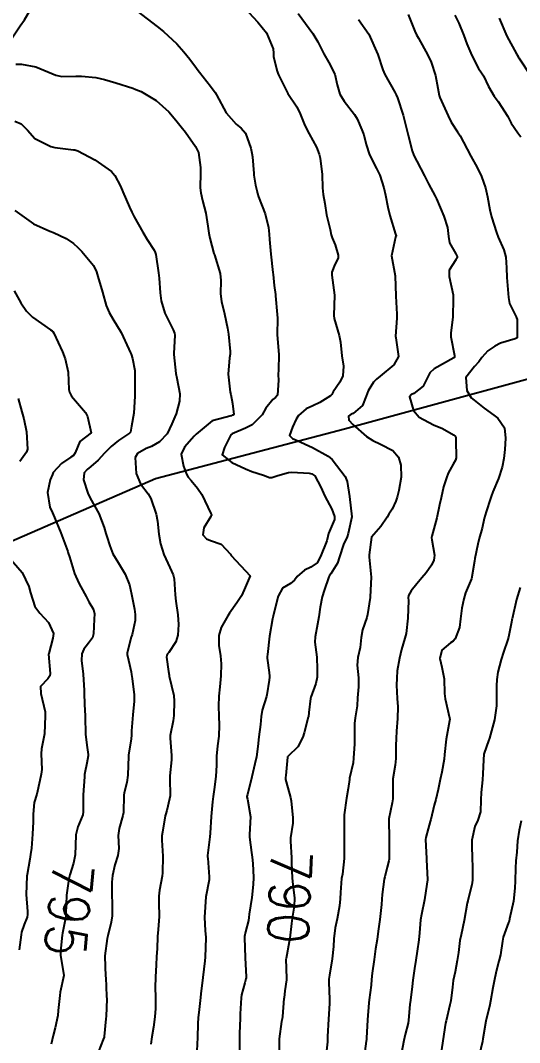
# Model space of a CAD drawing. Header units: metres. Extents: x 318500 to 325275, y 7408834 to 7428799.
# Drawn here: x 319834.5 to 319884.1, y 7411178.4 to 7411280 of the extents above; entities that cross this region are included whole.
import ezdxf
from ezdxf.enums import TextEntityAlignment as Align

# ---------------------------------------------------------------- set-up
doc = ezdxf.new("R2010")
doc.units = ezdxf.units.M
doc.header["$MEASUREMENT"] = 0
for name, color, linetype in [('Cotas', 45, 'Continuous'), ('Curvas de Nivel 1m', 11, 'Continuous'), ('Curvas de Nivel 5m', 15, 'Continuous'), ('Vias Secundárias', 230, 'Continuous')]:
    doc.layers.add(name, color=color, linetype=linetype)
doc.styles.add('Style-STANDARD', font='STANDARD.shx')

msp = doc.modelspace()

# ---------------------------------------------------------------- linework, layer by layer
at = {"layer": 'Curvas de Nivel 1m', "flags": 128}
for points, elevation in [([(319846.08, 7411280.96), (319848.06, 7411279.42), (319848.69, 7411278.92), (319850.03, 7411277.68), (319850.71, 7411276.9), (319851.31, 7411276.18), (319852, 7411275.27), (319852.16, 7411275.04), (319852.27, 7411274.88), (319853.36, 7411273.47), (319853.83, 7411272.85), (319853.97, 7411272.61), (319854.94, 7411270.84), (319855.93, 7411269.7), (319856.41, 7411269.31), (319856.87, 7411268.82), (319857.37, 7411267.33), (319857.5, 7411266.81), (319857.55, 7411266.47), (319857.67, 7411264.8), (319857.68, 7411264.63), (319857.85, 7411263.64), (319858.01, 7411262.97), (319858.05, 7411262.8), (319858.16, 7411262.47), (319858.82, 7411260.78), (319859.13, 7411259.44), (319859.2, 7411258.78), (319859.25, 7411258.25), (319859.37, 7411256.78), (319859.56, 7411254.94), (319859.59, 7411254.77), (319859.71, 7411253.65), (319859.82, 7411252.77), (319859.84, 7411252.63), (319860.01, 7411250.77), (319860.03, 7411250.41), (319860, 7411248.76), (319860.02, 7411248.39), (319860.17, 7411246.76), (319860.13, 7411245.29), (319860.11, 7411244.76), (319860.13, 7411244.23), (319860.05, 7411242.76), (319859.82, 7411242.51), (319859.56, 7411242.32), (319858.88, 7411241.45), (319858.51, 7411240.79), (319857.53, 7411239.8), (319856.87, 7411239.46), (319855.52, 7411238.92), (319855.4, 7411238.82), (319854.78, 7411237.55), (319854.54, 7411236.83), (319855.48, 7411236.05), (319856.87, 7411235.41), (319857.47, 7411235.17), (319858.63, 7411234.78), (319859.24, 7411234.56), (319859.46, 7411234.55), (319860.07, 7411234.76), (319861.14, 7411235.07), (319861.47, 7411235.09), (319863.18, 7411235.01), (319863.46, 7411234.94), (319863.75, 7411234.72), (319864.34, 7411233.6), (319864.75, 7411232.7), (319865.42, 7411231.43), (319865.69, 7411230.69), (319865.69, 7411230.4), (319865.39, 7411229.68), (319865.09, 7411228.99), (319865.05, 7411228.7), (319864.94, 7411228.26), (319864.32, 7411226.71), (319863.97, 7411226.09), (319863.34, 7411225.66), (319862.72, 7411225.35), (319861.99, 7411224.73), (319861.71, 7411224.35), (319861.32, 7411224.02), (319860.52, 7411223.55), (319860.11, 7411222.76), (319859.71, 7411221.19), (319859.6, 7411220.77), (319859.53, 7411220.51), (319859.25, 7411218.77), (319859.03, 7411216.96), (319859.02, 7411216.77), (319859.02, 7411216.58), (319859.2, 7411215.17), (319859.25, 7411214.82), (319859.25, 7411214.77), (319859.24, 7411214.72), (319859.19, 7411214.4), (319858.99, 7411212.95), (319858.95, 7411212.77), (319858.52, 7411211.41), (319858.41, 7411210.78), (319858.34, 7411209.99), (319858.19, 7411208.78), (319858.09, 7411207.8), (319857.94, 7411206.79), (319857.78, 7411206.08), (319857.49, 7411204.79), (319857.04, 7411203.02), (319856.99, 7411202.85), (319856.99, 7411202.8), (319857.04, 7411202.58), (319857.34, 7411200.8), (319857.26, 7411199.07), (319857.25, 7411198.8), (319857.44, 7411197.27), (319857.51, 7411196.79), (319857.57, 7411196.17), (319857.64, 7411194.79), (319857.63, 7411194.08), (319857.5, 7411192.79), (319857.23, 7411191.15), (319857.19, 7411190.8), (319857.15, 7411190.52), (319856.86, 7411189.37), (319856.75, 7411188.91), (319856.74, 7411188.8), (319856.82, 7411186.8), (319856.91, 7411184.91), (319856.91, 7411184.8), (319856.9, 7411184.7), (319856.79, 7411184.31), (319856.46, 7411183.12), (319856.41, 7411182.8), (319856.34, 7411181.21), (319856.32, 7411180.8), (319856.26, 7411179.27), (319856.26, 7411178.8), (319856.26, 7411177.25)], 791), ([(319862.08, 7411280.7), (319863.55, 7411278.73), (319864.04, 7411277.9), (319864.64, 7411276.71), (319865.14, 7411275.83), (319865.73, 7411274.69), (319865.98, 7411273.61), (319866.24, 7411272.69), (319866.67, 7411271.98), (319867.7, 7411270.67), (319867.94, 7411270.24), (319868.41, 7411269.15), (319868.62, 7411268.66), (319868.86, 7411267.7), (319869.19, 7411266.65), (319869.87, 7411265.31), (319870.19, 7411264.63), (319870.59, 7411263.38), (319870.76, 7411262.63), (319871, 7411261.45), (319871.2, 7411260.62), (319871.78, 7411258.75), (319871.82, 7411258.61), (319871.82, 7411258.57), (319871.78, 7411258.46), (319871.37, 7411256.62), (319871.73, 7411254.61), (319871.79, 7411252.61), (319871.89, 7411250.82), (319871.89, 7411250.61), (319871.88, 7411250.4), (319871.78, 7411248.61), (319871.81, 7411248.44), (319872.07, 7411246.6), (319871.61, 7411245.78), (319870.25, 7411244.63), (319869.89, 7411244.34), (319869.59, 7411244.03), (319869.05, 7411243.18), (319868.85, 7411242.65), (319868.47, 7411241.74), (319867.54, 7411240.94), (319867.35, 7411240.85), (319867.09, 7411240.67), (319867.13, 7411240.26), (319867.53, 7411239.83), (319868.87, 7411238.65), (319869.51, 7411238.23), (319870.27, 7411237.87), (319871.5, 7411237.24), (319872.05, 7411236.6), (319872.28, 7411235.79), (319872.32, 7411234.6), (319872.11, 7411233.26), (319871.93, 7411232.6), (319871.81, 7411232.22), (319871.42, 7411231.43), (319871.09, 7411230.93), (319870.92, 7411230.62), (319870.32, 7411229.7), (319869.38, 7411228.64), (319869.14, 7411226.86), (319869.14, 7411226.64), (319869.33, 7411224.64), (319869.26, 7411222.68), (319869.25, 7411222.64), (319868.98, 7411220.94), (319868.9, 7411220.64), (319868.49, 7411219.42), (319868.36, 7411218.65), (319868.24, 7411217.64), (319868.03, 7411216.65), (319867.97, 7411215.89), (319868.08, 7411214.65), (319868.09, 7411213.75), (319868, 7411212.65), (319867.95, 7411211.86), (319867.77, 7411210.65), (319867.69, 7411210.1), (319867.7, 7411208.65), (319867.69, 7411208.07), (319867.6, 7411206.65), (319867.54, 7411206.2), (319867.2, 7411204.66), (319867.18, 7411204.53), (319867.05, 7411203.64), (319866.9, 7411202.66), (319866.67, 7411201.01), (319866.65, 7411200.67), (319866.67, 7411198.98), (319866.66, 7411198.66), (319866.66, 7411198.34), (319866.66, 7411196.66), (319866.48, 7411195.12), (319866.41, 7411194.67), (319866.3, 7411193.28), (319866.25, 7411192.67), (319866.19, 7411191.96), (319865.96, 7411190.67), (319865.76, 7411189.78), (319865.64, 7411188.68), (319865.6, 7411187.92), (319865.47, 7411186.68), (319865.2, 7411185.08), (319865.14, 7411184.68), (319865.13, 7411184.35), (319865.2, 7411182.68), (319865.19, 7411182.25), (319865.12, 7411180.68), (319865.01, 7411178.97), (319865, 7411178.69), (319864.99, 7411178.42), (319864.8, 7411176.69)], 789), ([(319868.07, 7411280.11), (319869.12, 7411278.65), (319870.02, 7411276.64), (319870.49, 7411275.12), (319870.72, 7411274.63), (319871.69, 7411272.9), (319871.83, 7411272.61), (319871.97, 7411272.32), (319872.54, 7411270.6), (319872.73, 7411269.8), (319873.02, 7411268.6), (319873.43, 7411267.06), (319873.59, 7411266.59), (319873.88, 7411266.01), (319874.66, 7411264.58), (319875.05, 7411263.77), (319875.69, 7411262.56), (319875.84, 7411262.27), (319876.57, 7411260.55), (319876.92, 7411259.42), (319877.02, 7411258.54), (319877.14, 7411257.91), (319877.76, 7411256.8), (319877.88, 7411256.53), (319877.88, 7411256.4), (319877.76, 7411256.2), (319877.11, 7411255.17), (319877.09, 7411254.54), (319877.49, 7411252.74), (319877.51, 7411252.53), (319877.51, 7411252.35), (319877.45, 7411250.53), (319877.26, 7411248.93), (319877.27, 7411248.54), (319877.62, 7411246.69), (319877.63, 7411246.53), (319877.62, 7411246.51), (319877.56, 7411246.47), (319875.61, 7411245.36), (319875.19, 7411244.98), (319874.99, 7411244.57), (319874.52, 7411243.64), (319873.58, 7411242.93), (319873.34, 7411242.82), (319873.16, 7411242.59), (319873.55, 7411241.22), (319874.1, 7411240.57), (319875.53, 7411239.81), (319876.42, 7411239.43), (319877.52, 7411238.82), (319877.68, 7411238.68), (319877.75, 7411238.53), (319877.77, 7411238.27), (319877.78, 7411236.53), (319877.72, 7411236.29), (319877.48, 7411235.88), (319877, 7411235), (319876.82, 7411234.54), (319876.55, 7411233.64), (319876.31, 7411232.55), (319876.15, 7411231.83), (319875.86, 7411230.55), (319875.77, 7411230.19), (319875.38, 7411228.74), (319875.35, 7411228.59), (319875.35, 7411228.56), (319875.38, 7411228.35), (319875.64, 7411226.83), (319875.62, 7411226.56), (319875.57, 7411226.35), (319875.35, 7411225.85), (319874.82, 7411225.08), (319874.39, 7411224.57), (319873.89, 7411224), (319873.31, 7411223.29), (319873.05, 7411222.84), (319873.03, 7411222.58), (319873.05, 7411222.33), (319872.98, 7411220.58), (319872.81, 7411219.04), (319872.69, 7411218.59), (319872.36, 7411217.46), (319872.15, 7411216.6), (319871.93, 7411215.32), (319871.91, 7411214.6), (319871.87, 7411213.92), (319871.92, 7411212.6), (319871.99, 7411211.77), (319871.95, 7411210.6), (319871.86, 7411209.33), (319871.83, 7411208.6), (319871.81, 7411207.9), (319871.79, 7411206.6), (319871.73, 7411205.95), (319871.5, 7411204.6), (319871.51, 7411203.07), (319871.49, 7411202.6), (319871.43, 7411202.21), (319871.1, 7411200.61), (319871.1, 7411200.52), (319871.13, 7411198.61), (319871.12, 7411196.76), (319871.12, 7411196.61), (319871.11, 7411196.45), (319870.95, 7411195.82), (319870.69, 7411194.86), (319870.64, 7411194.61), (319870.44, 7411193.08), (319870.4, 7411192.62), (319870.36, 7411192.08), (319870.2, 7411190.62), (319870.05, 7411189.43), (319869.93, 7411188.62), (319869.78, 7411187.68), (319869.63, 7411186.63), (319869.43, 7411185.26), (319869.38, 7411184.63), (319869.34, 7411184.08), (319869.15, 7411182.63), (319869.1, 7411182.3), (319868.97, 7411180.64), (319868.88, 7411178.8), (319868.87, 7411178.64), (319868.85, 7411178.51), (319868.7, 7411177.52)], 788), ([(319873.01, 7411280.6), (319873.68, 7411278.97), (319873.86, 7411278.59), (319874.04, 7411278.26), (319874.98, 7411276.58), (319875.31, 7411275.87), (319875.74, 7411274.56), (319875.98, 7411273.3), (319876.1, 7411272.56), (319876.17, 7411272.36), (319876.99, 7411270.54), (319877.3, 7411269.91), (319877.92, 7411268.93), (319878.19, 7411268.53), (319878.53, 7411267.91), (319879.25, 7411266.52), (319879.87, 7411265.39), (319880.31, 7411264.5), (319880.72, 7411263.37), (319880.92, 7411262.49), (319881.14, 7411261.17), (319881.29, 7411260.49), (319881.79, 7411258.94), (319881.97, 7411258.48), (319882.52, 7411257.22), (319882.73, 7411256.47), (319882.8, 7411255.41), (319882.84, 7411254.46), (319882.92, 7411253.25), (319882.98, 7411252.46), (319883.11, 7411251.88), (319883.68, 7411250.69), (319883.77, 7411250.53), (319883.8, 7411250.45), (319883.86, 7411250.27), (319883.87, 7411248.45), (319883.71, 7411248.39), (319883.65, 7411248.37), (319882.21, 7411247.91), (319881.64, 7411247.64), (319880.95, 7411247.17), (319880.34, 7411246.49), (319880.05, 7411246.06), (319879.61, 7411245.61), (319878.75, 7411244.51), (319878.86, 7411243.23), (319879.3, 7411242.5), (319879.57, 7411242.25), (319880.59, 7411241.45), (319881.54, 7411240.76), (319881.94, 7411240.47), (319882.59, 7411239.52), (319882.69, 7411238.46), (319882.63, 7411237.34), (319882.54, 7411236.46), (319882.37, 7411235.58), (319882.01, 7411234.47), (319881.45, 7411233.13), (319881.26, 7411232.66), (319881.2, 7411232.48), (319880.77, 7411231.14), (319880.59, 7411230.49), (319880.37, 7411229.52), (319880.08, 7411228.49), (319879.94, 7411227.93), (319879.65, 7411226.5), (319879.61, 7411226.25), (319879.33, 7411224.5), (319878.73, 7411223.09), (319878.55, 7411222.51), (319878.35, 7411221.57), (319878.24, 7411220.52), (319878.13, 7411219.65), (319877.71, 7411218.52), (319877.49, 7411218.28), (319877.24, 7411218.12), (319876.37, 7411217.4), (319876.16, 7411216.55), (319876.36, 7411215.7), (319876.59, 7411214.54), (319876.64, 7411213.07), (319876.7, 7411212.54), (319877.14, 7411210.65), (319877.16, 7411210.53), (319877.14, 7411210.35), (319876.79, 7411208.54), (319876.64, 7411207), (319876.6, 7411206.54), (319876.36, 7411205.25), (319876.22, 7411204.54), (319876.02, 7411203.52), (319875.77, 7411202.55), (319875.61, 7411201.97), (319875.26, 7411200.56), (319875.21, 7411200.36), (319875, 7411199.63), (319874.77, 7411198.77), (319874.75, 7411198.56), (319874.85, 7411196.68), (319874.85, 7411196.56), (319874.93, 7411194.56), (319874.67, 7411192.8), (319874.63, 7411192.56), (319874.35, 7411191.1), (319874.26, 7411190.57), (319874.14, 7411189.29), (319874.07, 7411188.57), (319873.93, 7411187.47), (319873.79, 7411186.57), (319873.65, 7411185.74), (319873.49, 7411184.57), (319873.43, 7411183.94), (319873.24, 7411182.58), (319873.19, 7411182.15), (319873.06, 7411180.58), (319873.02, 7411180.3), (319872.73, 7411179.18), (319872.58, 7411178.58), (319872.28, 7411177)], 787), ([(319877.66, 7411280.54), (319878.07, 7411279.75), (319878.55, 7411278.52), (319878.87, 7411277.69), (319879.35, 7411276.52), (319880.01, 7411275.25), (319880.31, 7411274.81), (319880.51, 7411274.5), (319881.02, 7411273.46), (319881.56, 7411272.49), (319881.96, 7411271.95), (319882.94, 7411270.47), (319883.27, 7411269.8), (319883.92, 7411268.83), (319884.21, 7411268.45)], 786), ([(319834.01, 7411275.67), (319834.59, 7411275.69), (319836, 7411275.41), (319836.82, 7411275.08), (319837.99, 7411274.58), (319838.59, 7411274.46), (319839.99, 7411274.47), (319840.55, 7411274.48), (319841.99, 7411274.34), (319842.84, 7411274.15), (319843.98, 7411273.81), (319845.66, 7411273.28), (319845.97, 7411273.17), (319846.5, 7411272.95), (319847.96, 7411272.05), (319849.23, 7411270.92), (319849.93, 7411270.12), (319850.46, 7411269.44), (319850.88, 7411268.9), (319851.9, 7411267.5), (319852.17, 7411266.88), (319852.38, 7411265.39), (319852.39, 7411264.87), (319852.35, 7411263.38), (319852.4, 7411262.87), (319852.59, 7411262.1), (319852.9, 7411260.86), (319853.1, 7411259.55), (319853.2, 7411258.86), (319853.3, 7411258.38), (319853.71, 7411256.85), (319853.76, 7411256.7), (319854.34, 7411254.84), (319854.41, 7411254.15), (319854.37, 7411252.84), (319854.47, 7411252.07), (319854.76, 7411250.84), (319855.07, 7411249.43), (319855.16, 7411248.83), (319855.33, 7411247.11), (319855.32, 7411246.82), (319855.26, 7411246.47), (319855.13, 7411244.83), (319855.34, 7411243.05), (319855.39, 7411242.82), (319855.56, 7411241.94), (319855.68, 7411240.82), (319855.59, 7411240.77), (319855.54, 7411240.75), (319855.42, 7411240.7), (319853.53, 7411240.21), (319851.94, 7411238.87), (319851.74, 7411238.66), (319851.51, 7411238.41), (319850.8, 7411237.59), (319850.46, 7411236.89), (319850.68, 7411235.68), (319851, 7411234.88), (319851.17, 7411234.6), (319851.45, 7411234.27), (319852.09, 7411233.51), (319852.52, 7411232.86), (319853.41, 7411231), (319853.48, 7411230.85), (319853.48, 7411230.78), (319853.41, 7411230.68), (319852.7, 7411229.55), (319852.61, 7411228.86), (319852.98, 7411228.46), (319853.37, 7411228.31), (319854.45, 7411227.92), (319855.36, 7411226.93), (319855.44, 7411226.82), (319857.33, 7411224.8), (319856.73, 7411223.39), (319856.44, 7411222.81), (319856, 7411222.1), (319855.28, 7411221.07), (319855.11, 7411220.82), (319854.45, 7411219.64), (319854.2, 7411218.84), (319854.21, 7411217.86), (319854.36, 7411216.83), (319854.42, 7411216.04), (319854.41, 7411214.83), (319854.29, 7411213.73), (319854.21, 7411212.83), (319854.17, 7411211.81), (319854.19, 7411210.83), (319854.24, 7411209.94), (319854.22, 7411208.83), (319854.07, 7411207.87), (319853.97, 7411206.84), (319853.97, 7411205.94), (319853.92, 7411204.84), (319853.75, 7411203.54), (319853.65, 7411202.84), (319853.57, 7411202.3), (319853.44, 7411200.84), (319853.34, 7411199.2), (319853.31, 7411198.84), (319853.09, 7411196.97), (319853.08, 7411196.85), (319853.1, 7411196.71), (319853.24, 7411194.85), (319853.23, 7411194.55), (319852.9, 7411192.85), (319852.79, 7411190.85), (319852.86, 7411189.48), (319852.92, 7411188.85), (319852.92, 7411188.78), (319852.85, 7411186.85), (319852.82, 7411186.48), (319852.61, 7411184.85), (319852.41, 7411183.22), (319852.38, 7411182.86), (319852.23, 7411181.37), (319852.16, 7411180.86), (319852.12, 7411180.24), (319852.08, 7411178.86), (319852.03, 7411177.53)], 792), ([(319833.93, 7411270.01), (319834.56, 7411269.74), (319835.2, 7411269.1), (319835.91, 7411268.27), (319837.5, 7411267.47), (319837.89, 7411267.38), (319839.77, 7411267.17), (319839.89, 7411267.15), (319840.19, 7411267.04), (319841.88, 7411266.17), (319843.52, 7411264.99), (319843.86, 7411264.6), (319844.42, 7411263.55), (319844.66, 7411262.98), (319845.34, 7411261.44), (319845.57, 7411260.96), (319845.8, 7411260.48), (319846.66, 7411258.95), (319847.09, 7411258.25), (319847.76, 7411257.19), (319847.89, 7411256.93), (319847.94, 7411256.75), (319848.2, 7411254.93), (319848.26, 7411254.39), (319848.38, 7411252.92), (319848.47, 7411252.14), (319848.82, 7411250.92), (319849.66, 7411249.25), (319849.81, 7411248.91), (319849.84, 7411248.72), (319849.72, 7411246.9), (319849.72, 7411246.8), (319849.94, 7411244.9), (319850.03, 7411244.46), (319850.33, 7411242.89), (319850.29, 7411242.16), (319849.95, 7411240.9), (319849.83, 7411240.6), (319849.53, 7411239.9), (319849.06, 7411238.91), (319848.31, 7411238.11), (319847.5, 7411237.66), (319846.99, 7411237.45), (319846.13, 7411236.95), (319845.88, 7411236.56), (319845.98, 7411234.95), (319846.43, 7411233.93), (319847.18, 7411232.93), (319847.43, 7411232.48), (319847.97, 7411230.92), (319848.1, 7411230.22), (319848.24, 7411228.92), (319848.42, 7411227.96), (319848.73, 7411226.91), (319849.34, 7411225.6), (319849.68, 7411224.9), (319849.75, 7411224.47), (319849.86, 7411222.89), (319849.92, 7411222.26), (319850.13, 7411220.89), (319850.21, 7411219.95), (319850.14, 7411218.89), (319849.92, 7411218.21), (319849.22, 7411217.16), (319849.1, 7411217.02), (319849.03, 7411216.9), (319849.01, 7411216.7), (319849.2, 7411215.26), (319849.26, 7411214.9), (319849.28, 7411214.82), (319849.73, 7411212.89), (319849.75, 7411212.31), (319849.73, 7411210.89), (319849.67, 7411210.35), (319849.37, 7411208.9), (319849.36, 7411208.65), (319849.51, 7411206.9), (319849.5, 7411206.48), (319849.33, 7411204.9), (319849.32, 7411204.64), (319849.35, 7411202.9), (319849.31, 7411202.62), (319849.02, 7411201.45), (319848.91, 7411201.01), (319848.88, 7411200.9), (319848.6, 7411199.29), (319848.55, 7411198.91), (319848.55, 7411198.48), (319848.63, 7411196.9), (319848.61, 7411195.23), (319848.56, 7411194.91), (319848.29, 7411193.53), (319848.23, 7411192.91), (319848.25, 7411192.27), (319848.26, 7411190.91), (319848.16, 7411189.61), (319848.12, 7411188.91), (319848.07, 7411187.67), (319848.02, 7411186.91), (319847.97, 7411186.07), (319847.91, 7411184.91), (319847.89, 7411183.81), (319847.91, 7411182.91), (319847.92, 7411181.75), (319847.85, 7411180.91), (319847.72, 7411179.91), (319847.55, 7411178.92), (319847.44, 7411178.19)], 793), ([(319833.94, 7411261.12), (319835.79, 7411259.81), (319837.41, 7411259.07), (319837.78, 7411258.93), (319839.04, 7411258.32), (319839.77, 7411257.83), (319840.18, 7411257.45), (319840.59, 7411257.03), (319841.74, 7411255.64), (319842.03, 7411255.01), (319842.18, 7411254.55), (319842.63, 7411253), (319843.01, 7411251.67), (319843.29, 7411250.99), (319843.67, 7411250.36), (319844.48, 7411248.98), (319845.27, 7411247.32), (319845.43, 7411246.96), (319845.48, 7411246.83), (319845.61, 7411246.39), (319845.85, 7411245.2), (319845.87, 7411244.96), (319845.86, 7411244.69), (319845.86, 7411242.96), (319845.87, 7411242.65), (319845.75, 7411240.96), (319845.53, 7411239.67), (319845.41, 7411239.07), (319845.32, 7411238.96), (319844.24, 7411238.24), (319843.5, 7411237.64), (319843.16, 7411237.32), (319842.84, 7411236.99), (319842.2, 7411236.28), (319841.47, 7411235.65), (319841.12, 7411235.36), (319840.82, 7411235.02), (319840.76, 7411234.33), (319841.18, 7411233.01), (319841.43, 7411232.5), (319842.26, 7411231), (319842.8, 7411229.58), (319842.98, 7411228.99), (319843.08, 7411228.69), (319843.37, 7411227.76), (319843.68, 7411226.98), (319844.19, 7411226.12), (319844.9, 7411224.96), (319845.31, 7411223.9), (319845.52, 7411222.96), (319845.81, 7411221.47), (319845.9, 7411220.95), (319845.89, 7411220.33), (319845.58, 7411218.96), (319845.5, 7411218.7), (319845.23, 7411217.67), (319845.1, 7411217.08), (319845.1, 7411216.96), (319845.21, 7411216.41), (319845.48, 7411215.23), (319845.53, 7411214.96), (319845.58, 7411214.57), (319845.78, 7411212.95), (319845.78, 7411212.33), (319845.64, 7411210.95), (319845.53, 7411209.36), (319845.52, 7411208.95), (319845.49, 7411208.58), (319845.22, 7411206.96), (319845.21, 7411206.84), (319845.15, 7411204.96), (319845.05, 7411204.24), (319844.8, 7411203.21), (319844.76, 7411202.96), (319844.72, 7411201.26), (319844.67, 7411200.96), (319844.29, 7411199.66), (319844.21, 7411198.97), (319844.25, 7411197.68), (319844.16, 7411196.97), (319843.88, 7411196.03), (319843.63, 7411194.97), (319843.57, 7411194.32), (319843.57, 7411192.97), (319843.59, 7411192.28), (319843.59, 7411190.97), (319843.51, 7411190.33), (319843.18, 7411188.98), (319843.12, 7411188.7), (319842.87, 7411186.98), (319842.87, 7411186.93), (319842.95, 7411184.98), (319842.96, 7411184.82), (319843.05, 7411182.98), (319843.06, 7411182.69), (319843, 7411180.98), (319842.97, 7411180.74), (319842.81, 7411178.98), (319842.79, 7411178.9), (319842.72, 7411178.66), (319842.23, 7411177.46)], 794), ([(319834.26, 7411242.41), (319834.63, 7411241.1), (319834.83, 7411240.4), (319835.09, 7411239.1), (319835.2, 7411237.39), (319835.07, 7411237.1), (319834.42, 7411236.16)], 796), ([(319833.35, 7411226.6), (319834.65, 7411225.1), (319835.31, 7411223.72), (319835.47, 7411223.09), (319835.93, 7411221.72), (319836.4, 7411221.07), (319837.27, 7411220.13), (319837.76, 7411219.05), (319837.72, 7411218.58), (319837.29, 7411217.06), (319837.28, 7411216.99), (319837.43, 7411215.06), (319837.41, 7411214.85), (319837.19, 7411214.55), (319836.48, 7411213.77), (319836.51, 7411213.07), (319836.94, 7411211.27), (319836.95, 7411211.06), (319836.94, 7411210.86), (319836.88, 7411209.06), (319836.58, 7411207.58), (319836.54, 7411207.07), (319836.6, 7411205.53), (319836.55, 7411205.07), (319836.41, 7411204.43), (319836.11, 7411203.07), (319835.85, 7411202.25), (319835.75, 7411201.08), (319835.75, 7411200.32), (319835.67, 7411199.08), (319835.57, 7411197.69), (319835.5, 7411197.08), (319835.42, 7411196.62), (319835.14, 7411195.09), (319835.11, 7411194.91), (319835.04, 7411193.09), (319835.19, 7411191.4), (319835.2, 7411191.09), (319835.14, 7411190.82), (319834.87, 7411190.1), (319834.6, 7411189.35), (319834.56, 7411189.09), (319834.35, 7411187.58)], 796), ([(319884.15, 7411223.61), (319883.8, 7411222.44), (319883.35, 7411220.51), (319883.33, 7411220.45), (319883.32, 7411220.41), (319883.28, 7411220.17), (319883, 7411218.7), (319882.93, 7411218.45), (319882.49, 7411217.2), (319882.27, 7411216.46), (319881.95, 7411215.21), (319881.82, 7411214.47), (319881.81, 7411213.86), (319881.81, 7411212.47), (319881.79, 7411211.84), (319881.6, 7411210.47), (319881.12, 7411208.65), (319881.07, 7411208.53), (319881.05, 7411208.48), (319880.53, 7411207.06), (319880.5, 7411206.49), (319880.46, 7411205.09), (319880.4, 7411204.49), (319880.28, 7411203.25), (319880.24, 7411202.49), (319880.21, 7411201.3), (319879.96, 7411200.49), (319879.65, 7411199.84), (319879.36, 7411198.5), (319879.35, 7411198.13), (319879.4, 7411196.5), (319879.42, 7411196.03), (319879.42, 7411194.5), (319879.36, 7411194.06), (319878.95, 7411192.5), (319878.94, 7411192.46), (319878.9, 7411192.22), (319878.58, 7411190.5), (319878.28, 7411189.09), (319878.17, 7411188.51), (319878.03, 7411187.32), (319877.9, 7411186.51), (319877.68, 7411185.39), (319877.51, 7411184.52), (319877.42, 7411183.89), (319877.26, 7411182.52), (319877.18, 7411182.1), (319876.79, 7411180.53), (319876.74, 7411180.3), (319876.46, 7411178.53), (319876.25, 7411176.98)], 786)]:
    msp.add_lwpolyline(points, dxfattribs=dict(at, elevation=elevation))
at = {"layer": 'Curvas de Nivel 5m', "flags": 128}
for points, elevation in [([(319857.2, 7411280.81), (319858.07, 7411279.86), (319858.94, 7411278.79), (319859.61, 7411277.19), (319859.65, 7411276.78), (319859.65, 7411276.41), (319860, 7411274.99), (319860.08, 7411274.77), (319860.14, 7411274.62), (319861.06, 7411272.76), (319861.95, 7411271.42), (319862.3, 7411270.74), (319862.75, 7411269.56), (319863.17, 7411268.73), (319863.9, 7411267.43), (319864.18, 7411266.72), (319864.26, 7411266.34), (319864.46, 7411264.71), (319864.52, 7411263.38), (319864.58, 7411262.71), (319864.74, 7411261.8), (319864.92, 7411260.7), (319865.27, 7411259.22), (319865.38, 7411258.7), (319865.48, 7411258.4), (319865.77, 7411257.69), (319866.06, 7411256.69), (319866.05, 7411256.39), (319865.75, 7411255.75), (319865.43, 7411255), (319865.43, 7411254.69), (319865.7, 7411252.69), (319865.63, 7411250.69), (319865.68, 7411250.38), (319866.18, 7411248.68), (319866.29, 7411248.03), (319866.44, 7411246.68), (319866.59, 7411245.65), (319866.53, 7411244.68), (319866.23, 7411244.05), (319865.58, 7411243.07), (319865.43, 7411242.83), (319865.3, 7411242.69), (319864.24, 7411242.03), (319863.55, 7411241.7), (319862.9, 7411241.38), (319862.12, 7411240.73), (319861.9, 7411240.38), (319861.53, 7411239.57), (319861.23, 7411238.74), (319861.52, 7411238.45), (319862, 7411238.25), (319863.5, 7411237.54), (319865.06, 7411236.7), (319865.48, 7411236.35), (319866.77, 7411234.67), (319866.97, 7411234.18), (319867.18, 7411232.66), (319867.41, 7411230.66), (319867.07, 7411228.98), (319866.96, 7411228.67), (319866.6, 7411227.9), (319866.21, 7411226.68), (319865.99, 7411226.04), (319865.33, 7411224.99), (319865.21, 7411224.81), (319865.15, 7411224.69), (319864.67, 7411223.34), (319864.47, 7411222.7), (319864.26, 7411221.67), (319864.13, 7411220.71), (319864.01, 7411219.97), (319863.77, 7411218.71), (319863.76, 7411218.19), (319863.93, 7411216.71), (319863.99, 7411215.49), (319863.97, 7411214.71), (319863.84, 7411214.06), (319863.34, 7411212.72), (319863.3, 7411212.58), (319863.15, 7411211.2), (319863.1, 7411210.76), (319863.09, 7411210.72), (319862.69, 7411209.16), (319862.56, 7411208.73), (319862.06, 7411207.78), (319861.09, 7411206.86), (319861.04, 7411206.79), (319861.03, 7411206.74), (319860.87, 7411204.94), (319860.84, 7411204.74), (319860.83, 7411204.52), (319861.05, 7411203.69), (319861.33, 7411202.74), (319861.38, 7411202.39), (319861.56, 7411200.73), (319861.56, 7411200.17), (319861.34, 7411198.74), (319861.34, 7411198.38), (319861.44, 7411196.74), (319861.44, 7411196.25), (319861.49, 7411194.73), (319861.55, 7411194.1), (319861.71, 7411192.73), (319861.7, 7411191.93), (319861.49, 7411190.73), (319861.41, 7411190.19), (319861.25, 7411188.74), (319861.19, 7411188.39), (319860.88, 7411186.74), (319860.87, 7411186.69), (319860.93, 7411184.74), (319860.93, 7411184.61), (319860.78, 7411183.52), (319860.69, 7411182.82), (319860.68, 7411182.74), (319860.52, 7411180.97), (319860.49, 7411180.74), (319860.44, 7411180.45), (319860.19, 7411178.75), (319860.2, 7411177.25)], 790), ([(319882.08, 7411280.26), (319882.83, 7411278.47), (319883.78, 7411276.7), (319883.94, 7411276.45), (319883.96, 7411276.4), (319884.02, 7411276.31), (319885.24, 7411274.44)], 785), ([(319833.86, 7411253.12), (319834.53, 7411251.95), (319835.09, 7411251.1), (319835.67, 7411250.5), (319837.47, 7411249.26), (319837.65, 7411249.14), (319837.72, 7411249.07), (319837.8, 7411248.92), (319838.65, 7411247.05), (319838.94, 7411246.38), (319839.22, 7411245.05), (319839.29, 7411243.33), (319839.35, 7411243.04), (319839.56, 7411242.65), (319840.94, 7411241.02), (319841.15, 7411240.63), (319841.52, 7411239.01), (319840.38, 7411238.15), (319839.93, 7411237.03), (319839.76, 7411236.76), (319839.48, 7411236.57), (319838.55, 7411235.97), (319837.75, 7411235.06), (319837.66, 7411234.86), (319837.45, 7411234.33), (319837.17, 7411233.06), (319837.42, 7411231.61), (319837.66, 7411231.06), (319837.87, 7411230.58), (319838.5, 7411229.05), (319839.18, 7411227.22), (319839.24, 7411227.04), (319839.35, 7411226.67), (319839.86, 7411225.03), (319840.29, 7411224.05), (319840.86, 7411223.02), (319841.01, 7411222.73), (319841.29, 7411222.2), (319841.73, 7411221.45), (319841.83, 7411221), (319841.81, 7411220.46), (319841.74, 7411219), (319841.63, 7411218.62), (319841.24, 7411218.1), (319840.77, 7411217.48), (319840.57, 7411217.02), (319840.56, 7411216.37), (319840.72, 7411215.02), (319840.81, 7411213.38), (319840.83, 7411213.02), (319840.9, 7411211.26), (319840.91, 7411211.01), (319840.91, 7411210.78), (319840.94, 7411209.01), (319841.1, 7411207.71), (319841.21, 7411207.01), (319841.21, 7411206.89), (319841.08, 7411206.16), (319840.89, 7411205.19), (319840.86, 7411205.01), (319840.84, 7411204.79), (319840.71, 7411203.01), (319840.71, 7411201.32), (319840.67, 7411201.02), (319840.2, 7411199.82), (319839.98, 7411199.03), (319839.96, 7411198.01), (319839.93, 7411197.03), (319839.76, 7411196.21), (319839.4, 7411195.03), (319839.3, 7411194.66), (319839.07, 7411193.04), (319839.01, 7411191.17), (319839.01, 7411191.04), (319839.01, 7411190.91), (319838.87, 7411190.24), (319838.67, 7411189.23), (319838.64, 7411189.04), (319838.46, 7411187.41), (319838.47, 7411187.04), (319838.8, 7411185.04), (319838.44, 7411183.38), (319838.39, 7411183.04), (319838.25, 7411181.54), (319838.19, 7411181.05), (319837.93, 7411179.84), (319837.74, 7411179.05), (319837.53, 7411178.22)], 795), ([(319884.25, 7411200.43), (319884.05, 7411199.49), (319883.9, 7411198.44), (319883.83, 7411197.29), (319883.73, 7411196.44), (319883.68, 7411195.71), (319883.65, 7411194.44), (319883.63, 7411193.73), (319883.5, 7411192.44), (319883.1, 7411190.67), (319883.05, 7411190.45), (319883.01, 7411190.32), (319882.87, 7411189.95), (319882.47, 7411188.84), (319882.39, 7411188.46), (319882.19, 7411187.1), (319882.05, 7411186.46), (319881.78, 7411185.43), (319881.56, 7411184.47), (319881.44, 7411183.82), (319881.21, 7411182.47), (319881.14, 7411182.1), (319880.74, 7411180.48), (319880.46, 7411178.75), (319880.41, 7411178.48), (319880.09, 7411177.09)], 785)]:
    msp.add_lwpolyline(points, dxfattribs=dict(at, elevation=elevation))
at = {"layer": 'Vias Secundárias'}
for points in [[(319819.61, 7411221.47), (319822.67, 7411232.33, 0.069618), (319825.11, 7411250.25, -0.154476), (319834.06, 7411278.9, 0.054234), (319839.61, 7411289.02, 0.168516), (319840.42, 7411302.84, 0.055148), (319834.4, 7411317.7, -0.080243), (319829.28, 7411332.39, -0.076874), (319828.97, 7411346.4, 0.024599), (319831.22, 7411373.56, -0.028823), (319834.49, 7411409.4), (319835, 7411446.92), (319835.62, 7411474.19, -0.045459), (319838.04, 7411495.49, -0.07032), (319841.15, 7411504.16, -0.198336), (319844.1, 7411506.61, 0.073211), (319867.69, 7411517.97, 3.95228)], [(319901.81, 7411297.31, 0.031598), (319906.28, 7411271.94, -0.19738), (319903.15, 7411251.47, -0.214654), (319899.26, 7411248.77, 0.080805), (319893.42, 7411246.68), (319866.71, 7411239.38), (319847.9, 7411234.44), (319831.03, 7411227.12, 0.028546), (319817.99, 7411220.56, -0.063282), (319810.41, 7411217.38, -0.008706), (319792.35, 7411212.71, 0.005365), (319778.58, 7411209.24, 0.025826), (319759.19, 7411203.05, -0.020947), (319740.18, 7411196.78, -0.017014), (319717.41, 7411191.15, 0.024563), (319705.71, 7411188.06, -0.00713), (319683.7, 7411181.43, 0.003246), (319671.25, 7411177.78, -0.049254), (319645.33, 7411172.72)]]:
    msp.add_lwpolyline(points, format="xyb", dxfattribs=at)

# ---------------------------------------------------------------- texts
at = {"layer": 'Cotas', "style": 'Style-STANDARD'}
for s, rotation, p in [('790', 267.7493, (319861.24, 7411192.85, 790)), ('795', 264.2322, (319839.31, 7411191.59, 795))]:
    msp.add_text(s, height=4, rotation=rotation, dxfattribs=at).set_placement(p, align=Align.MIDDLE_CENTER)

doc.saveas('drawing.dxf')
